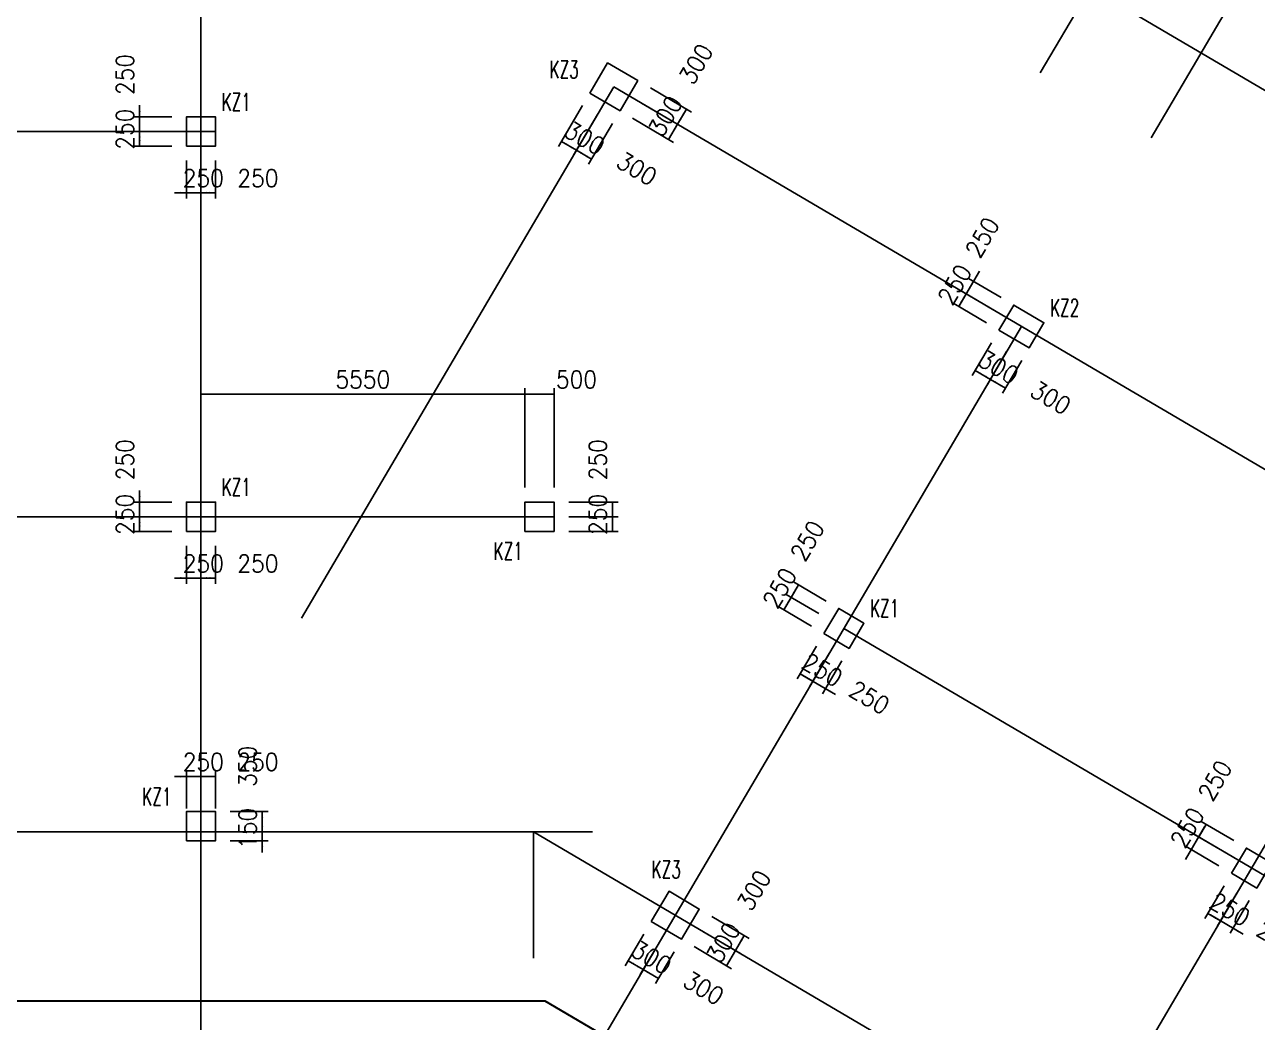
# Model space of a CAD drawing. Extents: x 387171 to 699106, y 11966 to 245688.
# Drawn here: x 595838 to 616955, y 146827 to 163918 of the extents above; entities that cross this region are included whole.
import ezdxf

# ---------------------------------------------------------------- set-up
doc = ezdxf.new("R2010")
doc.units = 0
doc.header["$LTSCALE"] = 100
doc.header["$MEASUREMENT"] = 0
for name, color, linetype in [('COLU', 7, 'Continuous'), ('DIM', 3, 'Continuous'), ('DOTE', 253, 'Continuous'), ('h后浇带', 51, 'Continuous'), ('NUM', 7, 'Continuous')]:
    doc.layers.add(name, color=color, linetype=linetype)
doc.styles.get("Standard").update_dxf_attribs({"font": 'standard'})
doc.dimstyles.get("Standard").update_dxf_attribs({"dimtxt": 300, "dimasz": 100, "dimexe": 100, "dimexo": 250, "dimgap": 100, "dimtad": 0, "dimtoh": 1, "dimdec": 0, "dimdsep": 46, "dimcen": 0.09, "dimclrt": 7, "dimadec": 0, "dimazin": 0, "dimtfac": 1, "dimtdec": 4, "dimtofl": 0, "dimtmove": 0, "dimatfit": 3, "dimfxl": 1, "dimtolj": 1, "dimtzin": 0, "dimarcsym": 0})

# ---------------------------------------------------------------- blocks, each defined once
blk = doc.blocks.new('*D506')
at = {"layer": 'DIM', "color": 0, "linetype": 'ByBlock', "lineweight": -2}
for p, q in [((597808, 162538), (597808, 161888)), ((598358, 162338), (597708, 162338)), ((598358, 162088), (597708, 162088))]:
    blk.add_line(p, q, dxfattribs=at)
for points in [[(597808, 162338), (597791, 162438), (597825, 162438)], [(597808, 162088), (597825, 161988), (597791, 161988)]]:
    blk.add_solid(points, dxfattribs=at)
at = {"layer": 'DIM', "color": 7, "linetype": 'Continuous', "lineweight": -2, "insert": (597558, 163064), "char_height": 300, "width": 566.67, "attachment_point": 5, "rotation": 90}
blk.add_mtext('250', dxfattribs=at)
blk = doc.blocks.new('*D278')
at = {"layer": 'DIM', "color": 0, "linetype": 'ByBlock', "lineweight": -2}
for p, q in [((598358, 162088), (597708, 162088)), ((597808, 162088), (597808, 161838)), ((598358, 161838), (597708, 161838))]:
    blk.add_line(p, q, dxfattribs=at)
for points in [[(597808, 162088), (597825, 161988), (597791, 161988)], [(597808, 161838), (597791, 161938), (597825, 161938)]]:
    blk.add_solid(points, dxfattribs=at)
at = {"layer": 'DIM', "color": 7, "linetype": 'Continuous', "lineweight": -2, "insert": (597558, 162128), "char_height": 300, "width": 566.67, "attachment_point": 5, "rotation": 90}
blk.add_mtext('250', dxfattribs=at)
blk = doc.blocks.new('*D1034')
at = {"layer": 'DIM', "color": 0, "linetype": 'ByBlock', "lineweight": -2}
for p, q in [((598608, 161588), (598608, 160938)), ((598858, 161588), (598858, 160938)), ((598408, 161038), (599058, 161038))]:
    blk.add_line(p, q, dxfattribs=at)
for points in [[(598608, 161038), (598508, 161021), (598508, 161055)], [(598858, 161038), (598958, 161055), (598958, 161021)]]:
    blk.add_solid(points, dxfattribs=at)
at = {"layer": 'DIM', "color": 7, "linetype": 'Continuous', "lineweight": -2, "insert": (598898, 161288), "char_height": 300, "width": 566.67, "attachment_point": 5}
blk.add_mtext('250', dxfattribs=at)
blk = doc.blocks.new('*D1230')
at = {"layer": 'DIM', "color": 0, "linetype": 'ByBlock', "lineweight": -2}
for p, q in [((598858, 161588), (598858, 160938)), ((599108, 161588), (599108, 160938)), ((598858, 161038), (599108, 161038))]:
    blk.add_line(p, q, dxfattribs=at)
for points in [[(598858, 161038), (598958, 161055), (598958, 161021)], [(599108, 161038), (599008, 161021), (599008, 161055)]]:
    blk.add_solid(points, dxfattribs=at)
at = {"layer": 'DIM', "color": 7, "linetype": 'Continuous', "lineweight": -2, "insert": (599834, 161288), "char_height": 300, "width": 566.67, "attachment_point": 5}
blk.add_mtext('250', dxfattribs=at)
blk = doc.blocks.new('*D4320')
at = {"layer": 'DIM', "color": 0, "linetype": 'ByBlock', "lineweight": -2}
for p, q in [((604408, 155988), (604408, 157688)), ((604408, 157588), (604908, 157588)), ((604908, 155988), (604908, 157688))]:
    blk.add_line(p, q, dxfattribs=at)
for points in [[(604408, 157588), (604508, 157604), (604508, 157571)], [(604908, 157588), (604808, 157571), (604808, 157604)]]:
    blk.add_solid(points, dxfattribs=at)
at = {"layer": 'DIM', "color": 7, "linetype": 'Continuous', "lineweight": -2, "insert": (605291, 157838), "char_height": 300, "width": 566.67, "attachment_point": 5}
blk.add_mtext('500', dxfattribs=at)
blk = doc.blocks.new('*D4101')
at = {"layer": 'DIM', "color": 0, "linetype": 'ByBlock', "lineweight": -2}
for p, q in [((605158, 155738), (606008, 155738)), ((605908, 155738), (605908, 155488)), ((605158, 155488), (606008, 155488))]:
    blk.add_line(p, q, dxfattribs=at)
for points in [[(605908, 155738), (605925, 155638), (605891, 155638)], [(605908, 155488), (605891, 155588), (605925, 155588)]]:
    blk.add_solid(points, dxfattribs=at)
at = {"layer": 'DIM', "color": 7, "linetype": 'Continuous', "lineweight": -2, "insert": (605658, 156464), "char_height": 300, "width": 566.67, "attachment_point": 5, "rotation": 90}
blk.add_mtext('250', dxfattribs=at)
blk = doc.blocks.new('*D4564')
at = {"layer": 'DIM', "color": 0, "linetype": 'ByBlock', "lineweight": -2}
for p, q in [((598408, 151038), (599058, 151038)), ((598608, 150488), (598608, 151138)), ((598858, 150488), (598858, 151138))]:
    blk.add_line(p, q, dxfattribs=at)
for points in [[(598608, 151038), (598508, 151021), (598508, 151055)], [(598858, 151038), (598958, 151055), (598958, 151021)]]:
    blk.add_solid(points, dxfattribs=at)
at = {"layer": 'DIM', "color": 7, "linetype": 'Continuous', "lineweight": -2, "insert": (598898, 151288), "char_height": 300, "width": 566.67, "attachment_point": 5}
blk.add_mtext('250', dxfattribs=at)
blk = doc.blocks.new('*D4186')
at = {"layer": 'DIM', "color": 0, "linetype": 'ByBlock', "lineweight": -2}
for p, q in [((598858, 150488), (598858, 151138)), ((598858, 151038), (599108, 151038)), ((599108, 150488), (599108, 151138))]:
    blk.add_line(p, q, dxfattribs=at)
for points in [[(598858, 151038), (598958, 151055), (598958, 151021)], [(599108, 151038), (599008, 151021), (599008, 151055)]]:
    blk.add_solid(points, dxfattribs=at)
at = {"layer": 'DIM', "color": 7, "linetype": 'Continuous', "lineweight": -2, "insert": (599834, 151288), "char_height": 300, "width": 566.67, "attachment_point": 5}
blk.add_mtext('250', dxfattribs=at)
blk = doc.blocks.new('*D4363')
at = {"layer": 'DIM', "color": 0, "linetype": 'ByBlock', "lineweight": -2}
for p, q in [((599908, 149738), (599908, 150288)), ((599358, 150088), (600008, 150088)), ((599358, 149938), (600008, 149938))]:
    blk.add_line(p, q, dxfattribs=at)
for points in [[(599908, 150088), (599891, 150188), (599925, 150188)], [(599908, 149938), (599925, 149838), (599891, 149838)]]:
    blk.add_solid(points, dxfattribs=at)
at = {"layer": 'DIM', "color": 7, "linetype": 'Continuous', "lineweight": -2, "insert": (599658, 150149), "char_height": 300, "width": 476.67, "attachment_point": 5, "rotation": 90}
blk.add_mtext('150', dxfattribs=at)
blk = doc.blocks.new('*D635')
at = {"layer": 'DIM', "color": 0, "linetype": 'ByBlock', "lineweight": -2}
for p, q in [((599358, 150438), (600008, 150438)), ((599908, 150088), (599908, 150438)), ((599358, 150088), (600008, 150088))]:
    blk.add_line(p, q, dxfattribs=at)
for points in [[(599908, 150438), (599925, 150338), (599891, 150338)], [(599908, 150088), (599891, 150188), (599925, 150188)]]:
    blk.add_solid(points, dxfattribs=at)
at = {"layer": 'DIM', "color": 7, "linetype": 'Continuous', "lineweight": -2, "insert": (599658, 151214), "char_height": 300, "width": 566.67, "attachment_point": 5, "rotation": 90}
blk.add_mtext('350', dxfattribs=at)
blk = doc.blocks.new('*D243')
at = {"layer": 'DIM', "color": 0, "linetype": 'ByBlock', "lineweight": -2}
for p, q in [((598608, 154988), (598608, 154338)), ((598858, 154988), (598858, 154338)), ((598408, 154438), (599058, 154438))]:
    blk.add_line(p, q, dxfattribs=at)
for points in [[(598608, 154438), (598508, 154421), (598508, 154455)], [(598858, 154438), (598958, 154455), (598958, 154421)]]:
    blk.add_solid(points, dxfattribs=at)
at = {"layer": 'DIM', "color": 7, "linetype": 'Continuous', "lineweight": -2, "insert": (598898, 154688), "char_height": 300, "width": 566.67, "attachment_point": 5}
blk.add_mtext('250', dxfattribs=at)
blk = doc.blocks.new('*D1001')
at = {"layer": 'DIM', "color": 0, "linetype": 'ByBlock', "lineweight": -2}
for p, q in [((598858, 154988), (598858, 154338)), ((599108, 154988), (599108, 154338)), ((598858, 154438), (599108, 154438))]:
    blk.add_line(p, q, dxfattribs=at)
for points in [[(598858, 154438), (598958, 154455), (598958, 154421)], [(599108, 154438), (599008, 154421), (599008, 154455)]]:
    blk.add_solid(points, dxfattribs=at)
at = {"layer": 'DIM', "color": 7, "linetype": 'Continuous', "lineweight": -2, "insert": (599834, 154688), "char_height": 300, "width": 566.67, "attachment_point": 5}
blk.add_mtext('250', dxfattribs=at)
blk = doc.blocks.new('*D757')
at = {"layer": 'DIM', "color": 0, "linetype": 'ByBlock', "lineweight": -2}
for p, q in [((598358, 155488), (597708, 155488)), ((597808, 155238), (597808, 155488)), ((598358, 155238), (597708, 155238))]:
    blk.add_line(p, q, dxfattribs=at)
for points in [[(597808, 155488), (597825, 155388), (597791, 155388)], [(597808, 155238), (597791, 155338), (597825, 155338)]]:
    blk.add_solid(points, dxfattribs=at)
at = {"layer": 'DIM', "color": 7, "linetype": 'Continuous', "lineweight": -2, "insert": (597558, 155528), "char_height": 300, "width": 566.67, "attachment_point": 5, "rotation": 90}
blk.add_mtext('250', dxfattribs=at)
blk = doc.blocks.new('*D1543')
at = {"layer": 'DIM', "color": 0, "linetype": 'ByBlock', "lineweight": -2}
for p, q in [((597808, 155288), (597808, 155938)), ((598358, 155738), (597708, 155738)), ((598358, 155488), (597708, 155488))]:
    blk.add_line(p, q, dxfattribs=at)
for points in [[(597808, 155738), (597791, 155838), (597825, 155838)], [(597808, 155488), (597825, 155388), (597791, 155388)]]:
    blk.add_solid(points, dxfattribs=at)
at = {"layer": 'DIM', "color": 7, "linetype": 'Continuous', "lineweight": -2, "insert": (597558, 156464), "char_height": 300, "width": 566.67, "attachment_point": 5, "rotation": 90}
blk.add_mtext('250', dxfattribs=at)
blk = doc.blocks.new('*D4244')
at = {"layer": 'DIM', "color": 0, "linetype": 'ByBlock', "lineweight": -2}
for p, q in [((612194, 159693), (611864, 159132)), ((612566, 159242), (612006, 159571)), ((612440, 159026), (611879, 159356))]:
    blk.add_line(p, q, dxfattribs=at)
for points in [[(612092, 159520), (612129, 159615), (612157, 159598)], [(611966, 159305), (611929, 159210), (611901, 159227)]]:
    blk.add_solid(points, dxfattribs=at)
at = {"layer": 'DIM', "color": 7, "linetype": 'Continuous', "lineweight": -2, "insert": (612245, 160273), "char_height": 300, "width": 566.67, "attachment_point": 5, "rotation": 59.5454}
blk.add_mtext('250', dxfattribs=at)
blk = doc.blocks.new('*D3997')
at = {"layer": 'DIM', "color": 0, "linetype": 'ByBlock', "lineweight": -2}
for p, q in [((611966, 159305), (611839, 159089)), ((612440, 159026), (611879, 159356)), ((612313, 158811), (611753, 159140))]:
    blk.add_line(p, q, dxfattribs=at)
for points in [[(611966, 159305), (611929, 159210), (611901, 159227)], [(611839, 159089), (611875, 159184), (611904, 159167)]]:
    blk.add_solid(points, dxfattribs=at)
at = {"layer": 'DIM', "color": 7, "linetype": 'Continuous', "lineweight": -2, "insert": (611771, 159466), "char_height": 300, "width": 566.67, "attachment_point": 5, "rotation": 59.5454}
blk.add_mtext('250', dxfattribs=at)
blk = doc.blocks.new('*D4182')
at = {"layer": 'DIM', "color": 0, "linetype": 'ByBlock', "lineweight": -2}
for p, q in [((612402, 158468), (612072, 157908)), ((612660, 158316), (612331, 157756)), ((612123, 157994), (612382, 157842))]:
    blk.add_line(p, q, dxfattribs=at)
for points in [[(612123, 157994), (612218, 157958), (612201, 157929)], [(612382, 157842), (612287, 157879), (612304, 157907)]]:
    blk.add_solid(points, dxfattribs=at)
at = {"layer": 'DIM', "color": 7, "linetype": 'Continuous', "lineweight": -2, "insert": (612522, 158050), "char_height": 300, "width": 566.67, "attachment_point": 5, "rotation": 329.5454}
blk.add_mtext('300', dxfattribs=at)
blk = doc.blocks.new('*D294')
at = {"layer": 'DIM', "color": 0, "linetype": 'ByBlock', "lineweight": -2}
for p, q in [((612660, 158316), (612331, 157756)), ((612919, 158164), (612590, 157604)), ((612382, 157842), (612640, 157690))]:
    blk.add_line(p, q, dxfattribs=at)
for points in [[(612382, 157842), (612476, 157806), (612459, 157777)], [(612640, 157690), (612546, 157726), (612563, 157755)]]:
    blk.add_solid(points, dxfattribs=at)
at = {"layer": 'DIM', "color": 7, "linetype": 'Continuous', "lineweight": -2, "insert": (613415, 157525), "char_height": 300, "width": 566.67, "attachment_point": 5, "rotation": 329.5454}
blk.add_mtext('300', dxfattribs=at)
blk = doc.blocks.new('*D33')
at = {"layer": 'DIM', "color": 0, "linetype": 'ByBlock', "lineweight": -2}
for p, q in [((609568, 154044), (609008, 154374)), ((609442, 153829), (608881, 154158)), ((609094, 154323), (608968, 154107))]:
    blk.add_line(p, q, dxfattribs=at)
for points in [[(608968, 154107), (609004, 154202), (609033, 154185)], [(609094, 154323), (609058, 154228), (609029, 154245)]]:
    blk.add_solid(points, dxfattribs=at)
at = {"layer": 'DIM', "color": 7, "linetype": 'Continuous', "lineweight": -2, "insert": (609247, 155076), "char_height": 300, "width": 566.67, "attachment_point": 5, "rotation": 59.5454}
blk.add_mtext('250', dxfattribs=at)
blk = doc.blocks.new('*D837')
at = {"layer": 'DIM', "color": 0, "linetype": 'ByBlock', "lineweight": -2}
for p, q in [((609442, 153829), (608881, 154158)), ((609315, 153613), (608755, 153943)), ((608968, 154107), (608841, 153892))]:
    blk.add_line(p, q, dxfattribs=at)
for points in [[(608841, 153892), (608877, 153986), (608906, 153970)], [(608968, 154107), (608931, 154013), (608903, 154030)]]:
    blk.add_solid(points, dxfattribs=at)
at = {"layer": 'DIM', "color": 7, "linetype": 'Continuous', "lineweight": -2, "insert": (608772, 154269), "char_height": 300, "width": 566.67, "attachment_point": 5, "rotation": 59.5454}
blk.add_mtext('250', dxfattribs=at)
blk = doc.blocks.new('*D605')
at = {"layer": 'DIM', "color": 0, "linetype": 'ByBlock', "lineweight": -2}
for p, q in [((609404, 153271), (609074, 152711)), ((609619, 153144), (609290, 152584)), ((609125, 152797), (609341, 152670))]:
    blk.add_line(p, q, dxfattribs=at)
for points in [[(609125, 152797), (609220, 152760), (609203, 152732)], [(609341, 152670), (609246, 152706), (609263, 152735)]]:
    blk.add_solid(points, dxfattribs=at)
at = {"layer": 'DIM', "color": 7, "linetype": 'Continuous', "lineweight": -2, "insert": (609502, 152865), "char_height": 300, "width": 566.67, "attachment_point": 5, "rotation": 329.5454}
blk.add_mtext('250', dxfattribs=at)
blk = doc.blocks.new('*D1369')
at = {"layer": 'DIM', "color": 0, "linetype": 'ByBlock', "lineweight": -2}
for p, q in [((609619, 153144), (609290, 152584)), ((609835, 153017), (609505, 152457)), ((609168, 152771), (609728, 152442))]:
    blk.add_line(p, q, dxfattribs=at)
for points in [[(609341, 152670), (609246, 152706), (609263, 152735)], [(609556, 152543), (609651, 152507), (609634, 152478)]]:
    blk.add_solid(points, dxfattribs=at)
at = {"layer": 'DIM', "color": 7, "linetype": 'Continuous', "lineweight": -2, "insert": (610309, 152391), "char_height": 300, "width": 566.67, "attachment_point": 5, "rotation": 329.5454}
blk.add_mtext('250', dxfattribs=at)
blk = doc.blocks.new('*D4023')
at = {"layer": 'DIM', "color": 0, "linetype": 'ByBlock', "lineweight": -2}
for p, q in [((616077, 150217), (615950, 150002)), ((616551, 149939), (615991, 150268)), ((616424, 149723), (615864, 150053))]:
    blk.add_line(p, q, dxfattribs=at)
for points in [[(616077, 150217), (616040, 150123), (616012, 150140)], [(615950, 150002), (615986, 150096), (616015, 150080)]]:
    blk.add_solid(points, dxfattribs=at)
at = {"layer": 'DIM', "color": 7, "linetype": 'Continuous', "lineweight": -2, "insert": (616229, 150970), "char_height": 300, "width": 566.67, "attachment_point": 5, "rotation": 59.5454}
blk.add_mtext('250', dxfattribs=at)
blk = doc.blocks.new('*D4211')
at = {"layer": 'DIM', "color": 0, "linetype": 'ByBlock', "lineweight": -2}
for p, q in [((616051, 150174), (615722, 149614)), ((616424, 149723), (615864, 150053)), ((616297, 149508), (615737, 149837))]:
    blk.add_line(p, q, dxfattribs=at)
for points in [[(615950, 150002), (615986, 150096), (616015, 150080)], [(615823, 149786), (615787, 149692), (615758, 149709)]]:
    blk.add_solid(points, dxfattribs=at)
at = {"layer": 'DIM', "color": 7, "linetype": 'Continuous', "lineweight": -2, "insert": (615755, 150163), "char_height": 300, "width": 566.67, "attachment_point": 5, "rotation": 59.5454}
blk.add_mtext('250', dxfattribs=at)
blk = doc.blocks.new('*D455')
at = {"layer": 'DIM', "color": 0, "linetype": 'ByBlock', "lineweight": -2}
for p, q in [((616386, 149165), (616057, 148605)), ((616602, 149039), (616272, 148478)), ((616107, 148691), (616323, 148564))]:
    blk.add_line(p, q, dxfattribs=at)
for points in [[(616107, 148691), (616202, 148655), (616185, 148626)], [(616323, 148564), (616228, 148601), (616245, 148630)]]:
    blk.add_solid(points, dxfattribs=at)
at = {"layer": 'DIM', "color": 7, "linetype": 'Continuous', "lineweight": -2, "insert": (616484, 148760), "char_height": 300, "width": 566.67, "attachment_point": 5, "rotation": 329.5454}
blk.add_mtext('250', dxfattribs=at)
blk = doc.blocks.new('*D64')
at = {"layer": 'DIM', "color": 0, "linetype": 'ByBlock', "lineweight": -2}
for p, q in [((616602, 149039), (616272, 148478)), ((616817, 148912), (616488, 148352)), ((616151, 148666), (616711, 148336))]:
    blk.add_line(p, q, dxfattribs=at)
for points in [[(616323, 148564), (616228, 148601), (616245, 148630)], [(616538, 148438), (616633, 148401), (616616, 148373)]]:
    blk.add_solid(points, dxfattribs=at)
at = {"layer": 'DIM', "color": 7, "linetype": 'Continuous', "lineweight": -2, "insert": (617291, 148285), "char_height": 300, "width": 566.67, "attachment_point": 5, "rotation": 329.5454}
blk.add_mtext('250', dxfattribs=at)
blk = doc.blocks.new('*D4482')
at = {"layer": 'DIM', "color": 0, "linetype": 'ByBlock', "lineweight": -2}
for p, q in [((598858, 155988), (598858, 157688)), ((598858, 157588), (604408, 157588)), ((604408, 155988), (604408, 157688))]:
    blk.add_line(p, q, dxfattribs=at)
for points in [[(598858, 157588), (598958, 157604), (598958, 157571)], [(604408, 157588), (604308, 157571), (604308, 157604)]]:
    blk.add_solid(points, dxfattribs=at)
at = {"layer": 'DIM', "color": 7, "linetype": 'Continuous', "lineweight": -2, "insert": (601633, 157838), "char_height": 300, "width": 780, "attachment_point": 5}
blk.add_mtext('5550', dxfattribs=at)
blk = doc.blocks.new('*D4107')
at = {"layer": 'DIM', "color": 0, "linetype": 'ByBlock', "lineweight": -2}
for p, q in [((605158, 155488), (606008, 155488)), ((605908, 155488), (605908, 155238)), ((605158, 155238), (606008, 155238))]:
    blk.add_line(p, q, dxfattribs=at)
for points in [[(605908, 155488), (605925, 155388), (605891, 155388)], [(605908, 155238), (605891, 155338), (605925, 155338)]]:
    blk.add_solid(points, dxfattribs=at)
at = {"layer": 'DIM', "color": 7, "linetype": 'Continuous', "lineweight": -2, "insert": (605658, 155528), "char_height": 300, "width": 566.67, "attachment_point": 5, "rotation": 90}
blk.add_mtext('250', dxfattribs=at)
blk = doc.blocks.new('*D1258')
at = {"layer": 'DIM', "color": 0, "linetype": 'ByBlock', "lineweight": -2}
for p, q in [((605394, 162531), (604983, 161832)), ((605653, 162379), (605242, 161680)), ((605034, 161918), (605292, 161766))]:
    blk.add_line(p, q, dxfattribs=at)
for points in [[(605034, 161918), (605128, 161882), (605111, 161853)], [(605292, 161766), (605198, 161802), (605215, 161831)]]:
    blk.add_solid(points, dxfattribs=at)
at = {"layer": 'DIM', "color": 7, "linetype": 'Continuous', "lineweight": -2, "insert": (605432, 161974), "char_height": 300, "width": 566.67, "attachment_point": 5, "rotation": 329.5454}
blk.add_mtext('300', dxfattribs=at)
blk = doc.blocks.new('*D358')
at = {"layer": 'DIM', "color": 0, "linetype": 'ByBlock', "lineweight": -2}
for p, q in [((605653, 162379), (605242, 161680)), ((605911, 162227), (605500, 161528)), ((605292, 161766), (605551, 161614))]:
    blk.add_line(p, q, dxfattribs=at)
for points in [[(605292, 161766), (605387, 161730), (605370, 161701)], [(605551, 161614), (605456, 161650), (605473, 161679)]]:
    blk.add_solid(points, dxfattribs=at)
at = {"layer": 'DIM', "color": 7, "linetype": 'Continuous', "lineweight": -2, "insert": (606325, 161449), "char_height": 300, "width": 566.67, "attachment_point": 5, "rotation": 329.5454}
blk.add_mtext('300', dxfattribs=at)
blk = doc.blocks.new('*D2095')
at = {"layer": 'DIM', "color": 0, "linetype": 'ByBlock', "lineweight": -2}
for p, q in [((606406, 162574), (607108, 162161)), ((606253, 162315), (606956, 161902)), ((606870, 161953), (607022, 162212))]:
    blk.add_line(p, q, dxfattribs=at)
for points in [[(607022, 162212), (606985, 162117), (606957, 162134)], [(606870, 161953), (606906, 162048), (606935, 162031)]]:
    blk.add_solid(points, dxfattribs=at)
at = {"layer": 'DIM', "color": 7, "linetype": 'Continuous', "lineweight": -2, "insert": (606814, 162352), "char_height": 300, "width": 566.67, "attachment_point": 5, "rotation": 59.5454}
blk.add_mtext('300', dxfattribs=at)
blk = doc.blocks.new('*D4600')
at = {"layer": 'DIM', "color": 0, "linetype": 'ByBlock', "lineweight": -2}
for p, q in [((606558, 162833), (607260, 162420)), ((606406, 162574), (607108, 162161)), ((607022, 162212), (607174, 162470))]:
    blk.add_line(p, q, dxfattribs=at)
for points in [[(607174, 162470), (607138, 162376), (607109, 162393)], [(607022, 162212), (607058, 162306), (607087, 162290)]]:
    blk.add_solid(points, dxfattribs=at)
at = {"layer": 'DIM', "color": 7, "linetype": 'Continuous', "lineweight": -2, "insert": (607339, 163245), "char_height": 300, "width": 566.67, "attachment_point": 5, "rotation": 59.5454}
blk.add_mtext('300', dxfattribs=at)
blk = doc.blocks.new('*D3842')
at = {"layer": 'DIM', "color": 0, "linetype": 'ByBlock', "lineweight": -2}
for p, q in [((606446, 148340), (606126, 147796)), ((606705, 148187), (606385, 147644)), ((606177, 147882), (606436, 147730))]:
    blk.add_line(p, q, dxfattribs=at)
for points in [[(606177, 147882), (606272, 147846), (606255, 147817)], [(606436, 147730), (606341, 147766), (606358, 147795)]]:
    blk.add_solid(points, dxfattribs=at)
at = {"layer": 'DIM', "color": 7, "linetype": 'Continuous', "lineweight": -2, "insert": (606576, 147938), "char_height": 300, "width": 566.67, "attachment_point": 5, "rotation": 329.5454}
blk.add_mtext('300', dxfattribs=at)
blk = doc.blocks.new('*D3809')
at = {"layer": 'DIM', "color": 0, "linetype": 'ByBlock', "lineweight": -2}
for p, q in [((606705, 148187), (606385, 147644)), ((606963, 148035), (606644, 147492)), ((606436, 147730), (606694, 147578))]:
    blk.add_line(p, q, dxfattribs=at)
for points in [[(606436, 147730), (606530, 147693), (606514, 147665)], [(606694, 147578), (606600, 147614), (606617, 147643)]]:
    blk.add_solid(points, dxfattribs=at)
at = {"layer": 'DIM', "color": 7, "linetype": 'Continuous', "lineweight": -2, "insert": (607469, 147412), "char_height": 300, "width": 566.67, "attachment_point": 5, "rotation": 329.5454}
blk.add_mtext('300', dxfattribs=at)
blk = doc.blocks.new('*D3594')
at = {"layer": 'DIM', "color": 0, "linetype": 'ByBlock', "lineweight": -2}
for p, q in [((607610, 148641), (608252, 148264)), ((607458, 148383), (608100, 148005)), ((608166, 148314), (608014, 148056))]:
    blk.add_line(p, q, dxfattribs=at)
for points in [[(608166, 148314), (608130, 148220), (608101, 148237)], [(608014, 148056), (608051, 148150), (608079, 148133)]]:
    blk.add_solid(points, dxfattribs=at)
at = {"layer": 'DIM', "color": 7, "linetype": 'Continuous', "lineweight": -2, "insert": (608332, 149089), "char_height": 300, "width": 566.67, "attachment_point": 5, "rotation": 59.5454}
blk.add_mtext('300', dxfattribs=at)
blk = doc.blocks.new('*D3403')
at = {"layer": 'DIM', "color": 0, "linetype": 'ByBlock', "lineweight": -2}
for p, q in [((607458, 148383), (608100, 148005)), ((607306, 148124), (607948, 147746)), ((608014, 148056), (607862, 147797))]:
    blk.add_line(p, q, dxfattribs=at)
for points in [[(608014, 148056), (607978, 147961), (607949, 147978)], [(607862, 147797), (607898, 147892), (607927, 147875)]]:
    blk.add_solid(points, dxfattribs=at)
at = {"layer": 'DIM', "color": 7, "linetype": 'Continuous', "lineweight": -2, "insert": (607806, 148196), "char_height": 300, "width": 566.67, "attachment_point": 5, "rotation": 59.5454}
blk.add_mtext('300', dxfattribs=at)
blk = doc.blocks.new('后浇带现场')
at = {"color": 6, "lineweight": 30}
blk.add_lwpolyline([(806265, 663346), (787754, 674230), (759207, 674230), (759207, 625070)], dxfattribs=at)
at = {"layer": 'h后浇带', "color": 1}
blk.add_line((662168, 674230), (787754, 674230), dxfattribs=at)

msp = doc.modelspace()

# ---------------------------------------------------------------- linework, layer by layer
at = {"layer": 'COLU'}
for points in [[(605520.8, 162746.3), (606038, 162442.2), (606342.1, 162959.4), (605824.9, 163263.5)], [(598608.1, 161837.9), (599108.1, 161837.9), (599108.1, 162337.9), (598608.1, 162337.9)], [(612528.5, 158683.9), (613045.8, 158379.8), (613299.2, 158810.8), (612782, 159114.9)], [(598608.1, 155237.9), (599108.1, 155237.9), (599108.1, 155737.9), (598608.1, 155737.9)], [(604408.1, 155237.9), (604908.1, 155237.9), (604908.1, 155737.9), (604408.1, 155737.9)], [(609530.5, 153486.4), (609961.5, 153232.9), (610215, 153664), (609783.9, 153917.4)], [(598608.1, 149937.9), (599108.1, 149937.9), (599108.1, 150437.9), (598608.1, 150437.9)], [(616513, 149380.8), (616944, 149127.4), (617197.4, 149558.4), (616766.4, 149811.8)]]:
    msp.add_lwpolyline(points, close=True, dxfattribs=at)
at = {"layer": 'COLU', "color": 200}
msp.add_lwpolyline([(606573, 148555), (607090.2, 148250.9), (607394.3, 148768.1), (606877.1, 149072.3)], close=True, dxfattribs=at)
at = {"layer": 'DOTE'}
for p, q in [((645210.3, 146254), (583882.9, 182313.2)), ((621007.2, 171969.4), (615133.3, 161979.5)), ((617894.3, 171015.6), (613236.8, 163094.6)), ((598858.1, 167587.9), (598858.1, 144687.9)), ((600579.9, 153751.3), (605931.4, 162852.9)), ((650020.1, 136929.7), (605931.4, 162852.9)), ((538758.1, 162087.9), (599108.1, 162087.9)), ((601053.4, 138575.8), (612913.9, 158747.3)), ((491029.4, 155487.9), (604908.1, 155487.9)), ((608711.1, 135618.7), (619896.3, 154641.8)), ((646978.9, 131757.5), (609872.7, 153575.2)), ((491246.2, 150087.9), (605563.5, 150087.9)), ((644089.8, 126843.9), (604557.8, 150087.9)), ((604557.8, 150087.9), (604557.8, 147925.2))]:
    msp.add_line(p, q, dxfattribs=at)

# ---------------------------------------------------------------- block references
at = {"color": 3, "lineweight": 30}
msp.add_blockref('后浇带现场', (-182998.7, -527042.1), dxfattribs=at)

# ---------------------------------------------------------------- texts
at = {"layer": 'NUM', "color": 200, "width": 0.7}
for s, p in [('KZ3', (604829.8, 162999.2)), ('KZ1', (599214.1, 162444)), ('KZ2', (613405.3, 158916.9)), ('KZ1', (599214.1, 155844)), ('KZ1', (603872.4, 154749.3)), ('KZ1', (610321, 153770)), ('KZ1', (597854.3, 150544)), ('KZ3', (606580.1, 149296.1))]:
    msp.add_text(s, height=300, dxfattribs=at).set_placement(p)

# ---------------------------------------------------------------- dimensions: what is measured, and where the dimension line sits
at = {"layer": 'DIM', "color": 200}
for base, p1, p2, angle, picture, middle in [((607173.8, 162470.4), (606190, 162700.8), (606342.1, 162959.4), 239.54537, '*D4600', (607068.9, 162785.1)), ((605550.9, 161613.9), (605779.4, 162594.3), (606038, 162442.2), 149.54537, '*D358', (605865.6, 161718.8)), ((605908.1, 155487.9), (604908.1, 155737.9), (604908.1, 155487.9), 270, '*D4101', (605658.1, 155956)), ((605908.1, 155237.9), (604908.1, 155487.9), (604908.1, 155237.9), 270, '*D4107', (605658.1, 155019.9)), ((607862.1, 147797), (607242.3, 148509.5), (607090.2, 148250.9), 59.54537, '*D3403', (607536.1, 147735.8)), ((606694.4, 147577.7), (606831.6, 148403), (607090.2, 148250.9), 149.54537, '*D3809', (607009.1, 147682.7))]:
    dim = msp.add_linear_dim(base=base, p1=p1, p2=p2, angle=angle, dimstyle='Standard', dxfattribs=at)
    dim.commit()
    dim.dimension.update_dxf_attribs({"geometry": picture, "text_midpoint": middle})
for p1, p2, distance, picture, middle in [((598608.1, 162337.9), (598608.1, 162087.9), -800, '*D506', (597558.1, 162556)), ((605520.8, 162746.3), (605779.4, 162594.3), -960.9, '*D1258', (604972.4, 162244)), ((606038, 162442.2), (606190, 162700.8), -964.9, '*D2095', (606543.7, 161891.9)), ((598608.1, 162087.9), (598608.1, 161837.9), -800, '*D278', (597558.1, 161619.9)), ((598608.1, 161837.9), (598858.1, 161837.9), -800, '*D1034', (598390, 161287.9)), ((598858.1, 161837.9), (599108.1, 161837.9), -800, '*D1230', (599326.1, 161287.9)), ((612782, 159114.9), (612655.3, 158899.4), -800, '*D4244', (611987.4, 159835.1)), ((612655.3, 158899.4), (612528.5, 158683.9), -800, '*D3997', (611512.9, 159028.1)), ((612528.5, 158683.9), (612787.2, 158531.8), -800, '*D4182', (612061.8, 158320.3)), ((612787.2, 158531.8), (613045.8, 158379.8), -800, '*D294', (612955, 157795.1)), ((598608.1, 155487.9), (598608.1, 155737.9), 800, '*D1543', (597558.1, 155956)), ((598608.1, 155237.9), (598608.1, 155487.9), 800, '*D757', (597558.1, 155019.9)), ((609783.9, 153917.4), (609657.2, 153701.9), -800, '*D33', (608989.3, 154637.6)), ((598608.1, 155237.9), (598858.1, 155237.9), -800, '*D243', (598390, 154687.9)), ((598858.1, 155237.9), (599108.1, 155237.9), -800, '*D1001', (599326.1, 154687.9)), ((609657.2, 153701.9), (609530.5, 153486.4), -800, '*D837', (608514.8, 153830.6)), ((609530.5, 153486.4), (609746, 153359.7), -800, '*D605', (609063.7, 153122.8)), ((609746, 153359.7), (609961.5, 153232.9), -800, '*D1369', (609870.7, 152648.3)), ((598608.1, 150237.9), (598858.1, 150237.9), 800, '*D4564', (598390, 151287.9)), ((598858.1, 150237.9), (599108.1, 150237.9), 800, '*D4186', (599326.1, 151287.9)), ((599108.1, 150087.9), (599108.1, 150437.9), -800, '*D635', (599658.1, 150656)), ((616766.4, 149811.8), (616639.7, 149596.3), -800, '*D4023', (615971.8, 150532)), ((599108.1, 149937.9), (599108.1, 150087.9), -800, '*D4363', (599658.1, 149736)), ((616639.7, 149596.3), (616513, 149380.8), -800, '*D4211', (615497.3, 149725)), ((607394.3, 148768.1), (607242.3, 148509.5), 895.5, '*D3594', (608061.3, 148629)), ((616513, 149380.8), (616728.5, 149254.1), -800, '*D455', (616046.2, 149017.3)), ((616728.5, 149254.1), (616944, 149127.4), -800, '*D64', (616853.2, 148542.8)), ((606573, 148555), (606831.6, 148403), -780.9, '*D3842', (606115.9, 148207.9))]:
    dim = msp.add_aligned_dim(p1=p1, p2=p2, distance=distance, dimstyle='Standard', dxfattribs=at)
    dim.commit()
    dim.dimension.update_dxf_attribs({"geometry": picture, "text_midpoint": middle})
for base, p1, p2, picture, middle in [((604408.1, 157587.8), (598858.1, 155737.9), (604408.1, 155737.9), '*D4482', (601633.1, 157837.8)), ((604908.1, 157587.8), (604408.1, 155737.9), (604908.1, 155737.9), '*D4320', (604658.1, 157837.8))]:
    dim = msp.add_linear_dim(base=base, p1=p1, p2=p2, dimstyle='Standard', dxfattribs=at)
    dim.commit()
    dim.dimension.update_dxf_attribs({"geometry": picture, "text_midpoint": middle})

doc.saveas('drawing.dxf')
